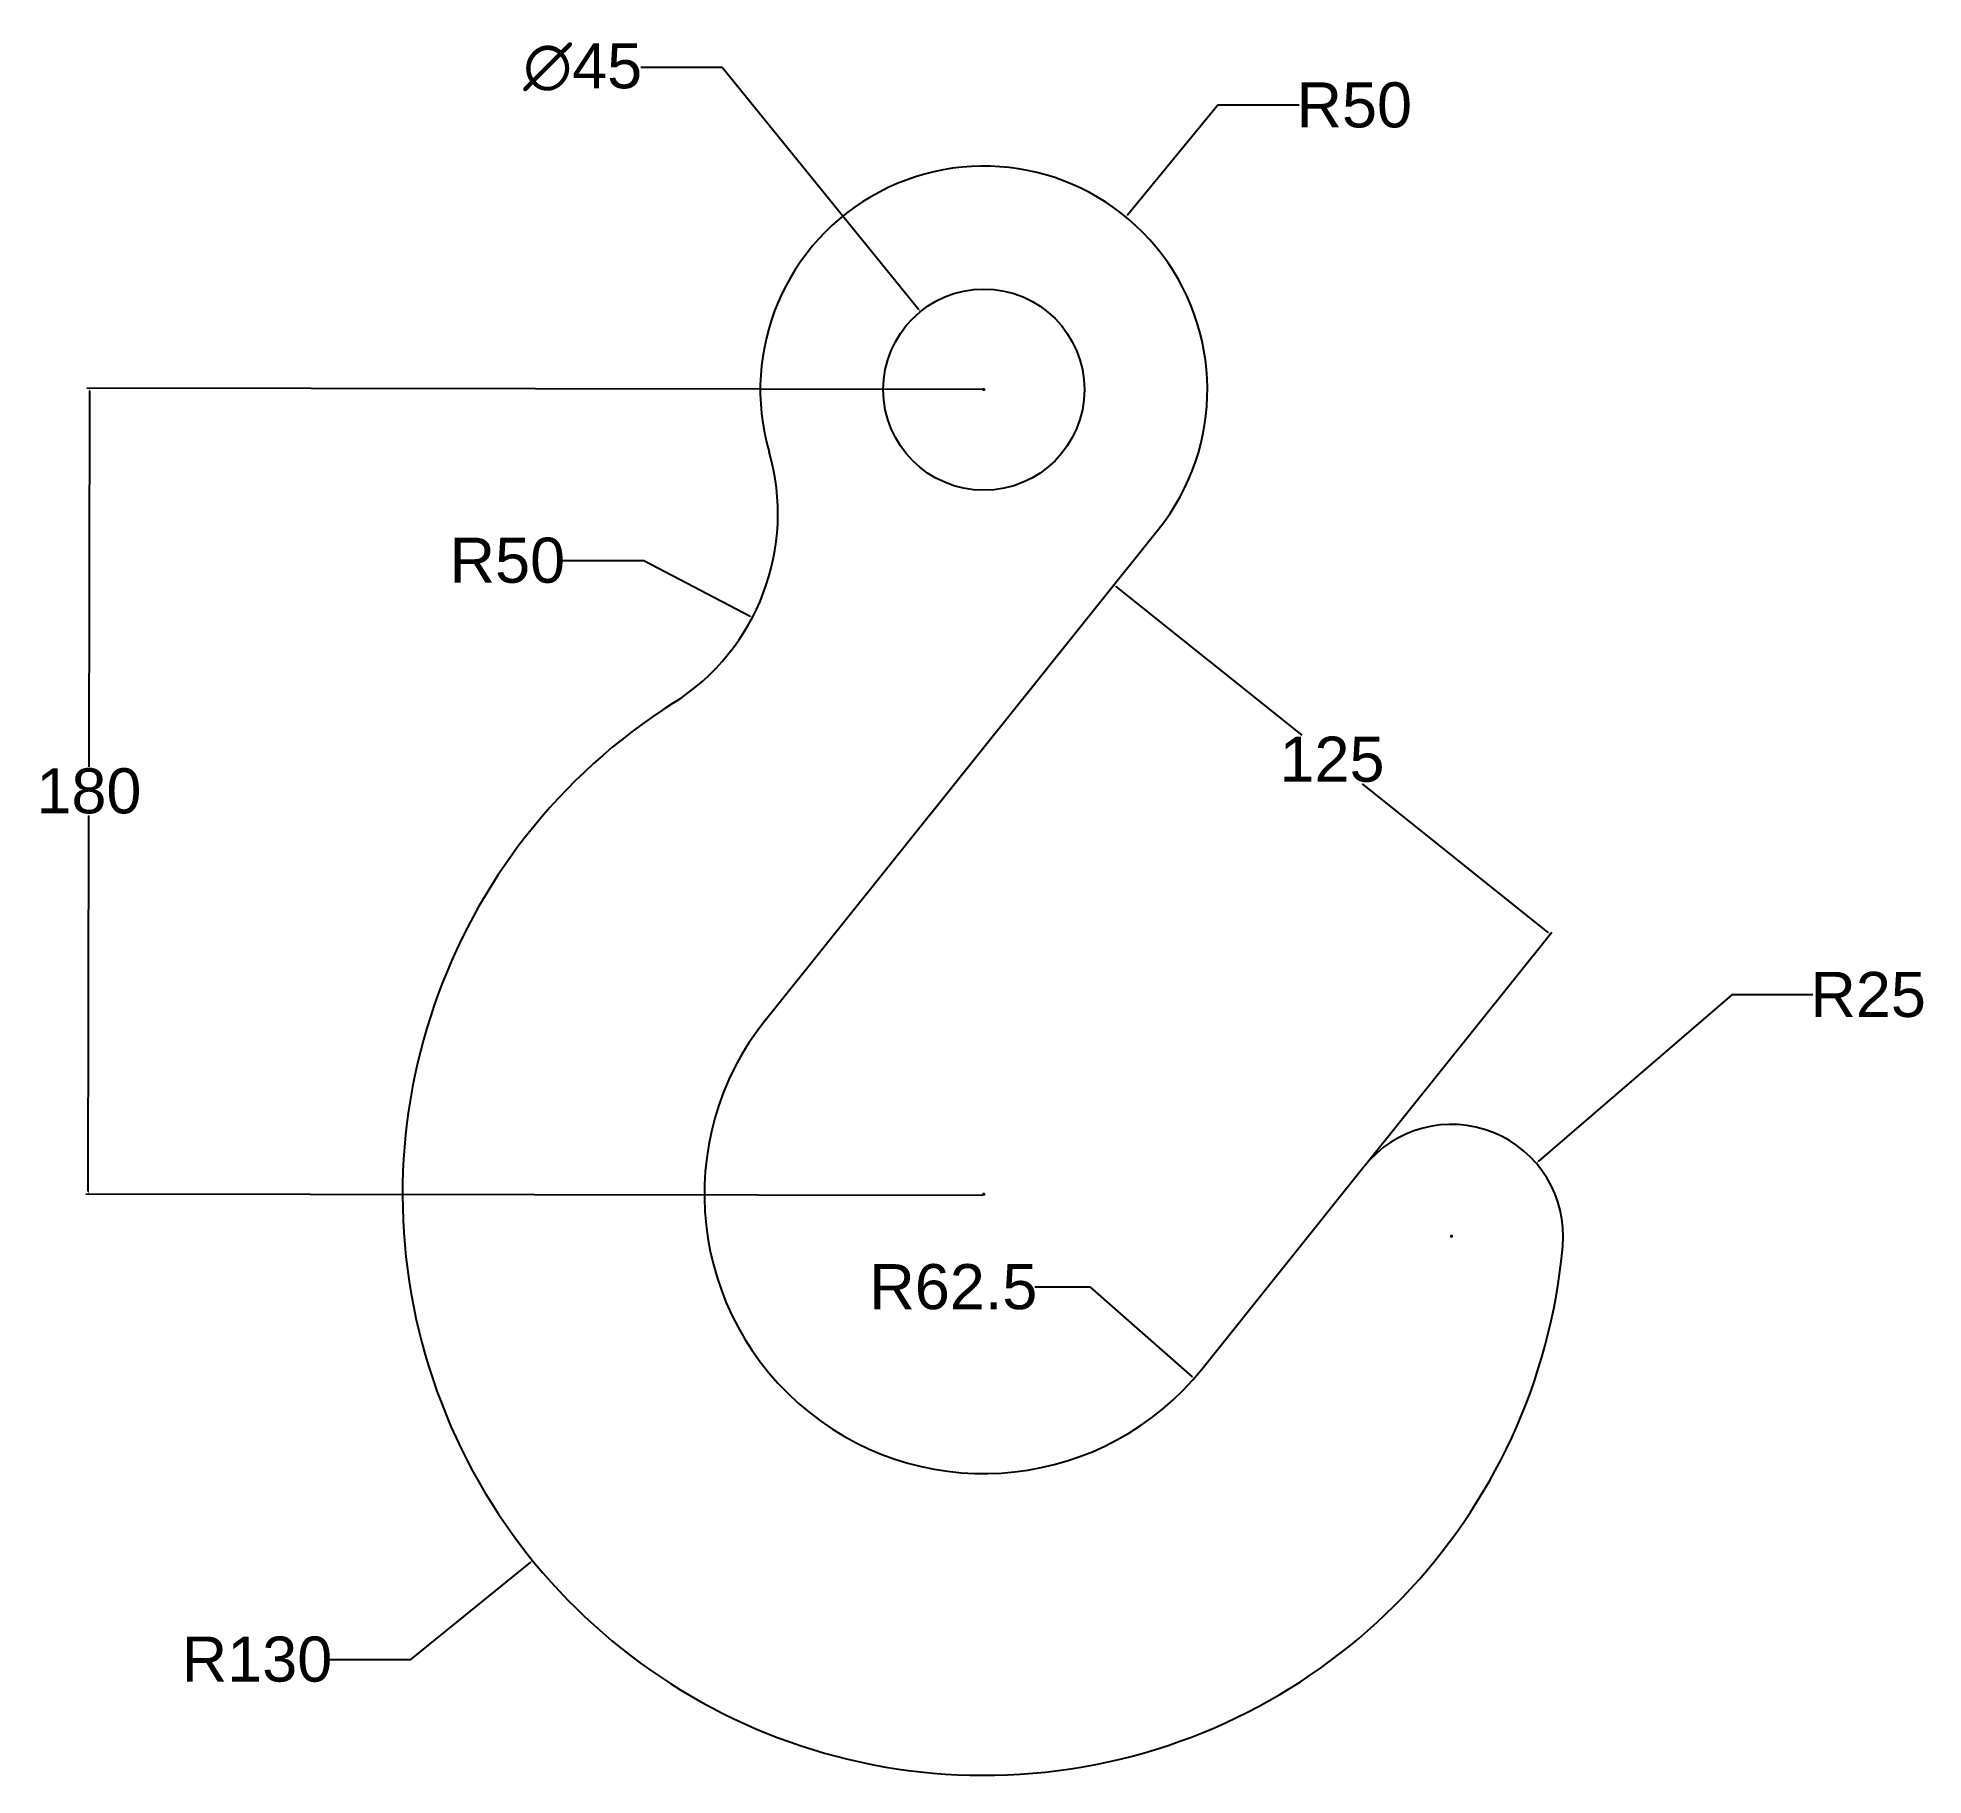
# Model space of a CAD drawing. Header units: inches. Extents: x 88 to 510, y 70 to 459.
import ezdxf

# ---------------------------------------------------------------- set-up
doc = ezdxf.new("R2010")
doc.units = ezdxf.units.IN
doc.header["$MEASUREMENT"] = 0
doc.styles.get("Standard").update_dxf_attribs({"font": 'arial.ttf'})
doc.dimstyles.get("Standard").update_dxf_attribs({"dimscale": 3.175, "dimtxt": 3.175, "dimasz": 0.18, "dimexe": 0.18, "dimexo": 0.0625, "dimgap": 0.09, "dimtad": 0, "dimtih": 1, "dimtoh": 1, "dimdec": 4, "dimzin": 0, "dimdsep": 46, "dimtxsty": 'Standard', "dimcen": 0.09, "dimadec": 0, "dimazin": 0, "dimtfac": 1, "dimtdec": 4, "dimtofl": 0, "dimtmove": 0, "dimatfit": 3, "dimfxl": 1, "dimtolj": 1, "dimtzin": 0, "dimarcsym": 0})

# ---------------------------------------------------------------- blocks, each defined once
blk = doc.blocks.new('*D1')
at = {"color": 0, "lineweight": -2, "transparency": 16777216}
for p, q in [((467.27, 244.62), (423.95, 207.31)), ((485.41, 244.62), (467.27, 244.62)), ((404.29, 190.62), (404.87, 190.62)), ((404.58, 190.33), (404.58, 190.91))]:
    blk.add_line(p, q, dxfattribs=at)
at = {"color": 0, "transparency": 16777216}
blk.add_solid([(423.89, 207.38), (424.02, 207.24), (423.52, 206.94)], dxfattribs=at)
at = {"layer": 'Defpoints', "color": 0, "transparency": 16777216}
for p in [(423.52, 206.94), (404.58, 190.62)]:
    blk.add_point(p, dxfattribs=at)
at = {"color": 0, "transparency": 16777216, "insert": (497.77, 244.62), "char_height": 10.081, "attachment_point": 5}
blk.add_mtext('\\A1;R25', dxfattribs=at)
blk = doc.blocks.new('*D2')
at = {"color": 0, "lineweight": -2, "transparency": 16777216}
for p, q in [((311.41, 179.25), (323.68, 179.25)), ((323.68, 179.25), (346.57, 159.18))]:
    blk.add_line(p, q, dxfattribs=at)
at = {"color": 0, "transparency": 16777216}
blk.add_solid([(346.64, 159.26), (346.51, 159.11), (347, 158.81)], dxfattribs=at)
at = {"layer": 'Defpoints', "color": 0, "transparency": 16777216}
for p in [(300, 200), (347, 158.81)]:
    blk.add_point(p, dxfattribs=at)
at = {"color": 0, "transparency": 16777216, "insert": (293.17, 179.25), "char_height": 10.081, "attachment_point": 5}
blk.add_mtext('\\A1;R62.5', dxfattribs=at)
blk = doc.blocks.new('*D3')
at = {"color": 0, "lineweight": -2, "transparency": 16777216}
for p, q in [((299.71, 200), (300.29, 200)), ((300, 199.71), (300, 200.29)), ((171.86, 95.93), (198.65, 117.68)), ((153.67, 95.93), (171.86, 95.93))]:
    blk.add_line(p, q, dxfattribs=at)
at = {"color": 0, "transparency": 16777216}
blk.add_solid([(198.58, 117.76), (198.71, 117.61), (199.09, 118.04)], dxfattribs=at)
at = {"layer": 'Defpoints', "color": 0, "transparency": 16777216}
for p in [(300, 200), (199.09, 118.04)]:
    blk.add_point(p, dxfattribs=at)
at = {"color": 0, "transparency": 16777216, "insert": (137.44, 95.93), "char_height": 10.081, "attachment_point": 5}
blk.add_mtext('\\A1;R130', dxfattribs=at)
blk = doc.blocks.new('*D4')
at = {"color": 0, "lineweight": -2, "transparency": 16777216}
for p, q in [((223.31, 452.12), (241.45, 452.12)), ((241.45, 452.12), (285.46, 397.91)), ((299.71, 380), (300.29, 380)), ((300, 379.71), (300, 380.29))]:
    blk.add_line(p, q, dxfattribs=at)
at = {"color": 0, "transparency": 16777216}
blk.add_solid([(285.53, 397.97), (285.38, 397.85), (285.82, 397.47)], dxfattribs=at)
at = {"layer": 'Defpoints', "color": 0, "transparency": 16777216}
for p in [(285.82, 397.47), (314.18, 362.53)]:
    blk.add_point(p, dxfattribs=at)
at = {"color": 0, "transparency": 16777216, "insert": (210.28, 452.12), "char_height": 10.081, "attachment_point": 5}
blk.add_mtext('\\A1;∅45', dxfattribs=at)
blk = doc.blocks.new('*D5')
at = {"color": 0, "lineweight": -2, "transparency": 16777216}
for p, q in [((352.34, 443.63), (332.13, 419.06)), ((370.53, 443.63), (352.34, 443.63)), ((299.71, 380), (300.29, 380)), ((300, 379.71), (300, 380.29))]:
    blk.add_line(p, q, dxfattribs=at)
at = {"color": 0, "transparency": 16777216}
blk.add_solid([(332.05, 419.12), (332.2, 419), (331.76, 418.61)], dxfattribs=at)
at = {"layer": 'Defpoints', "color": 0, "transparency": 16777216}
for p in [(331.76, 418.61), (300, 380)]:
    blk.add_point(p, dxfattribs=at)
at = {"color": 0, "transparency": 16777216, "insert": (382.84, 443.63), "char_height": 10.081, "attachment_point": 5}
blk.add_mtext('\\A1;R50', dxfattribs=at)
blk = doc.blocks.new('*D6')
at = {"color": 0, "lineweight": -2, "transparency": 16777216}
for p, q in [((205.74, 341.77), (223.94, 341.77)), ((223.94, 341.77), (247.74, 329.33))]:
    blk.add_line(p, q, dxfattribs=at)
at = {"color": 0, "transparency": 16777216}
blk.add_solid([(247.79, 329.41), (247.7, 329.24), (248.25, 329.06)], dxfattribs=at)
at = {"layer": 'Defpoints', "color": 0, "transparency": 16777216}
for p in [(203.94, 352.22), (248.25, 329.06)]:
    blk.add_point(p, dxfattribs=at)
at = {"color": 0, "transparency": 16777216, "insert": (193.43, 341.77), "char_height": 10.081, "attachment_point": 5}
blk.add_mtext('\\A1;R50', dxfattribs=at)
blk = doc.blocks.new('*D7')
at = {"color": 0, "lineweight": -2, "transparency": 16777216}
for p, q in [((300.09, 380), (99.42, 380.32)), ((99.99, 379.75), (99.86, 295.61)), ((99.7, 200.6), (99.84, 284.74)), ((299.8, 199.71), (99.13, 200.03))]:
    blk.add_line(p, q, dxfattribs=at)
at = {"color": 0, "transparency": 16777216}
for points in [[(99.89, 379.75), (100.08, 379.75), (99.99, 380.32)], [(99.61, 200.6), (99.8, 200.6), (99.7, 200.03)]]:
    blk.add_solid(points, dxfattribs=at)
at = {"layer": 'Defpoints', "color": 0, "transparency": 16777216}
for p in [(300.29, 380), (99.7, 200.03), (300, 199.71)]:
    blk.add_point(p, dxfattribs=at)
at = {"color": 0, "transparency": 16777216, "insert": (99.85, 290.17), "char_height": 10.081, "attachment_point": 5}
blk.add_mtext('\\A1;180', dxfattribs=at)
blk = doc.blocks.new('*D8')
at = {"color": 0, "lineweight": -2, "transparency": 16777216}
for p, q in [((287.61, 284.53), (329.43, 336.76)), ((329.52, 335.96), (371.08, 302.69)), ((426.21, 258.55), (384.65, 291.82)), ((385.19, 206.4), (427.01, 258.64))]:
    blk.add_line(p, q, dxfattribs=at)
at = {"color": 0, "transparency": 16777216}
for points in [[(329.58, 336.03), (329.46, 335.88), (329.08, 336.32)], [(426.27, 258.62), (426.15, 258.47), (426.65, 258.19)]]:
    blk.add_solid(points, dxfattribs=at)
at = {"layer": 'Defpoints', "color": 0, "transparency": 16777216}
for p in [(329.08, 336.32), (287.49, 284.37), (385.06, 206.25)]:
    blk.add_point(p, dxfattribs=at)
at = {"color": 0, "transparency": 16777216, "insert": (377.86, 297.25), "char_height": 10.081, "attachment_point": 5}
blk.add_mtext('\\A1;125', dxfattribs=at)

msp = doc.modelspace()

# ---------------------------------------------------------------- linework, layer by layer
for p, q in [((251.21, 239.06), (339.03, 348.75)), ((348.79, 160.94), (385.06, 206.25))]:
    msp.add_line(p, q)
msp.add_circle((300, 380), 22.5)
for centre, radius, start, end in [((300, 380), 50, 321.3178, 196.1276), ((203.94, 352.22), 50, 302.2552, 16.1276), ((300, 200), 130, 122.2552, 354.8751), ((300, 200), 62.5, 141.3178, 321.3178), ((404.58, 190.62), 25, 354.8751, 141.3178)]:
    msp.add_arc(centre, radius, start, end)

# ---------------------------------------------------------------- dimensions: what is measured, and where the dimension line sits
dim = msp.add_diameter_dim_2p(p1=(314.18, 362.53), p2=(285.82, 397.47), dimstyle='Standard', override={"dimdec": 0})
dim.commit()
dim.dimension.update_dxf_attribs({"geometry": '*D4', "text_midpoint": (210.28, 452.12), "dimtype": 163})
for center, mpoint, override, picture, middle in [((300, 380), (331.76, 418.61), {"dimdec": 0}, '*D5', (382.84, 443.63)), ((203.94, 352.22), (248.25, 329.06), {"dimdec": 0}, '*D6', (193.43, 341.77)), ((404.58, 190.62), (423.52, 206.94), {"dimdec": 0}, '*D1', (497.77, 244.62)), ((300, 200), (199.09, 118.04), {"dimdec": 0}, '*D3', (137.44, 95.93)), ((300, 200), (347, 158.81), {"dimdec": 1}, '*D2', (293.17, 179.25))]:
    dim = msp.add_radius_dim(center=center, mpoint=mpoint, dimstyle='Standard', override=override)
    dim.commit()
    dim.dimension.update_dxf_attribs({"geometry": picture, "text_midpoint": middle, "dimtype": 164})
for p1, p2, distance, picture, middle in [((300.29, 380), (300, 199.71), -200.3, '*D7', (99.85, 290.17)), ((385.06, 206.25), (287.49, 284.37), -66.54, '*D8', (377.86, 297.25))]:
    dim = msp.add_aligned_dim(p1=p1, p2=p2, distance=distance, dimstyle='Standard', override={"dimdec": 0})
    dim.commit()
    dim.dimension.update_dxf_attribs({"geometry": picture, "text_midpoint": middle})

doc.saveas('drawing.dxf')
